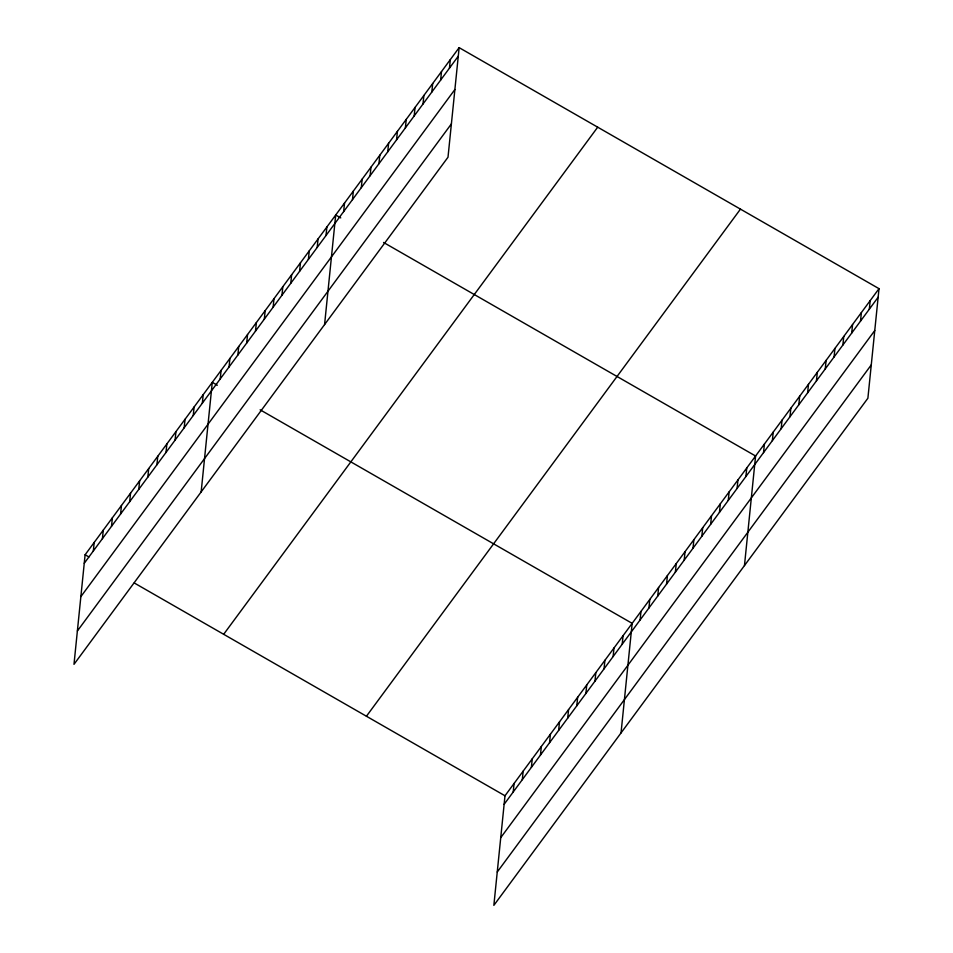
<?xml version="1.0" encoding="UTF-8"?>
<svg xmlns="http://www.w3.org/2000/svg" width="953" height="953" viewBox="0 0 953 953"><rect width="100%" height="100%" fill="white"/><g stroke="black" fill="none" stroke-linecap="round" stroke-linejoin="round"><path stroke-width="1.43" d="M459.143 47.65L85.115 554.765L73.989 664.336L448.005 157.221L459.143 47.65L879.011 288.664L867.885 398.235L493.857 905.35L504.995 795.779L879.011 288.664M93.334 550.977L94.192 542.448M102.412 538.659L103.281 530.13M111.501 526.354L112.371 517.813M120.578 514.036L121.448 505.495M129.668 501.719L130.537 493.177M138.745 489.401L139.614 480.872M147.834 477.084L148.704 468.554M156.911 464.766L157.781 456.237M166.001 452.461L166.87 443.919M175.078 440.143L175.948 431.602M184.167 427.826L185.037 419.284M193.245 415.508L194.114 406.979M202.334 403.19L203.203 394.661M201.154 491.915L212.281 382.344L217.32 385.238M220.226 378.925L221.096 370.395M229.054 366.976L229.911 358.435M237.869 355.016L238.726 346.487M246.684 343.068L247.542 334.527M255.499 331.108L256.369 322.579M264.315 319.16L265.184 310.618M273.13 307.2L273.999 298.67M281.945 295.251L282.815 286.722M290.76 283.303L291.63 274.762M299.576 271.343L300.445 262.814M308.391 259.395L309.26 250.853M317.206 247.435L318.076 238.905M326.021 235.486L326.891 226.945M324.58 324.568L335.706 214.997L340.745 217.892M343.664 211.578L344.521 203.049M352.479 199.63L353.337 191.088M361.294 187.67L362.164 179.14M370.109 175.721L370.979 167.18M378.925 163.761L379.794 155.232M387.74 151.813L388.61 143.272M396.555 139.853L397.425 131.323M405.37 127.905L406.24 119.375M414.186 115.956L415.055 107.415M423.001 103.996L423.871 95.467M431.816 92.048L432.686 83.507M440.643 80.088L441.501 71.558M449.459 68.139L450.316 59.598M513.214 792.003L514.072 783.461M522.292 779.685L523.161 771.144M531.381 767.368L532.239 758.838M540.458 755.05L541.328 746.521M549.547 742.732L550.405 734.203M558.625 730.427L559.494 721.886M567.714 718.109L568.572 709.568M576.791 705.792L577.661 697.251M585.881 693.474L586.738 684.945M594.958 681.157L595.828 672.627M604.047 668.839L604.905 660.31M613.124 656.534L613.994 647.992M622.214 644.216L623.071 635.675M621.034 732.928L632.161 623.357L260.145 409.814M640.106 619.938L640.976 611.409M648.922 607.99L649.791 599.461M657.737 596.042L658.606 587.501M666.564 584.082L667.422 575.552M675.379 572.134L676.237 563.592M684.194 560.173L685.052 551.644M693.01 548.225L693.879 539.684M701.825 536.265L702.695 527.736M710.64 524.317L711.51 515.787M719.455 512.369L720.325 503.827M728.271 500.408L729.14 491.879M737.086 488.46L737.956 479.919M745.901 476.5L746.771 467.971M744.46 565.582L755.586 456.01L383.571 242.467M763.532 452.592L764.401 444.062M772.359 440.643L773.217 432.114M781.174 428.695L782.032 420.154M789.989 416.735L790.847 408.206M798.805 404.787L799.674 396.245M807.62 392.827L808.489 384.297M816.435 380.878L817.305 372.337M825.25 368.918L826.12 360.389M834.066 356.97L834.935 348.441M842.881 345.022L843.75 336.48M851.696 333.062L852.566 324.532M860.511 321.113L861.381 312.572M869.327 309.153L870.196 300.624M84.245 563.294L458.274 56.179M80.862 596.638L454.879 89.522M77.372 630.993L451.4 123.878M223.669 634.293L597.698 127.19M366.428 716.239L740.457 209.136M504.125 804.32L878.154 297.205M500.742 837.651L874.759 330.548M497.252 872.007L871.268 364.892M85.115 554.765L88.891 556.933M134.242 582.962L504.995 795.779"/></g></svg>
